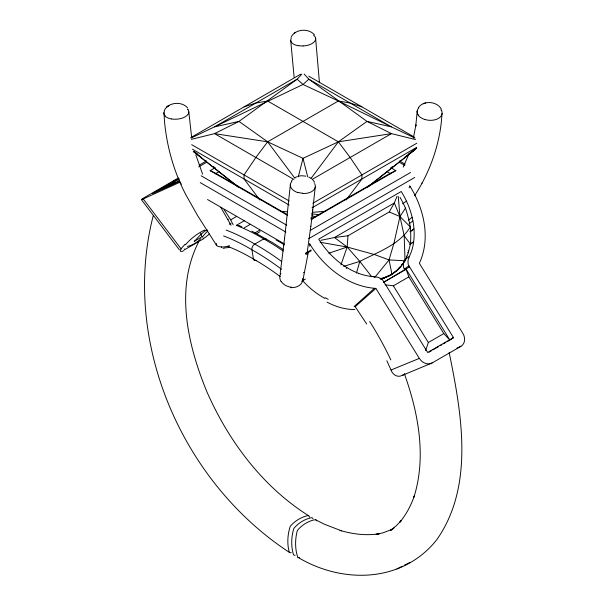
<?xml version="1.0" encoding="UTF-8"?>
<svg xmlns="http://www.w3.org/2000/svg" width="606" height="606" viewBox="0 0 606 606"><rect width="100%" height="100%" fill="white"/><g stroke="black" fill="none" stroke-linecap="round" stroke-linejoin="round"><path stroke-width="0.91" d="M216.645 245.528L197.526 215.456L185.845 194.746C174.028 172.127 166.961 147.175 164.537 121.806L163.961 112.724M381.916 278.798A55.646 45.359 54.4 0 0 383.613 278.313L390.309 275.359L397.036 270.518A44.147 27.785 -80.2 0 0 405.043 260.754A45.98 22.596 89.2 0 0 407.959 253.785L410.459 244.135L410.701 239.749A52.639 20.649 79.6 0 0 410.618 231.204L410.338 226.955A59.085 21.528 70.3 0 0 405.475 208.1A64.978 26.179 59.3 0 0 400.066 197.344M414.542 195.783C429.101 173.452 438.608 147.811 441.418 121.261L442.085 113.042A12.476 7.833 2.2 0 0 441.289 109.951M417.239 111.095L415.731 126.283L415.936 124.851L413.353 138.145M340.981 264.86L347.14 247.021L347.995 235.772L389.249 211.956L394.324 202.965L397.028 196.299M442.069 113.474L442.047 113.716A12.529 7.848 4.6 0 1 434.434 119.935A12.468 7.825 4.6 0 1 424.889 119.496M290.418 184.247L285.373 231.431M315.241 187.08L311.802 218.304M284.532 238.65L285.426 230.984M283.722 245.392L284.585 238.188M306.863 254.815L310.84 226.167M312.749 210.168L312.794 209.759M280.199 273.601L283.775 244.922M310.787 226.599L311.848 217.88M308.454 251.604L302.955 279.987L302.485 279.442M309.522 246.074L309.878 244.226L309.469 243.559M398.271 196.526L399.945 216.539L393.915 243.339L389.037 259.913L374.667 277.525M153.227 215.766C120.791 341.708 182.073 482.202 289.539 552.475M298.281 176.899L303 158.348L338.36 141.819L366.994 121.405L391.446 126.874L414.981 138.092M356.479 273.048L359.797 261.383C377.614 252.172 399.46 244.877 410.338 226.955L399.945 216.539L389.249 211.956M389.756 174.392L390.052 173.422L395.854 170.627L390.968 167.801M404.02 261.557L403.331 264.534L403.566 267.443A5.689 4.636 54.4 0 0 404.316 269.117L404.959 270.147M425.617 350.533L428.344 342.504L443.812 333.573L449.887 340.11L406.149 269.246L383.59 282.275M180.883 183.663L181.512 184.095M408.088 155.871L403.232 167.12M409.883 244.544L413.656 241.855A55.411 45.177 54.4 0 1 409.292 256.497L407.982 260.671L408.141 264.171A5.689 4.636 54.4 0 0 408.898 265.845L453.477 337.595L450.425 339.769M164.264 110.61C168.067 102.103 181.951 100.907 187.678 108.012M291.009 37.375C294.857 28.936 308.621 27.876 314.393 34.815M198.473 242.233C174.604 289.403 187.913 345.693 207.025 392.112C228.803 441.38 262.663 486.807 308.681 515.774M421.935 183.247L422.284 182.648M397.036 270.518L390.559 275.169L383.871 278.124A55.646 45.359 54.4 0 1 380.477 279.018M403.672 261.747L405.05 260.762L404.179 235.764L399.945 216.539L405.49 208.1M409.08 187.822L410.065 186.383L409.656 185.716M291.592 180.853L292.524 179.581M418.367 107.648C423.556 100.217 436.593 101.157 441.153 108.8M200.889 238.59C197.374 242.445 192.443 245.225 187.39 246.445M311.075 178.331L338.36 141.819L391.446 133.623L415.511 139.569M346.215 199.904L361.933 179.005L361.933 174.914L350.147 157.469L338.36 141.819L267.64 100.99L255.853 103.035L244.066 106.868M301.833 74.114L297.152 79.189L239.006 121.405L214.554 133.623L191.375 139.35M185.057 244.226L181.02 248.771L143.198 198.935A10.363 0.477 -28.1 0 1 145.039 197.2L173.884 180.55A10.363 0.477 -28.1 0 1 178.452 178.005M375.879 288.426L374.478 288.297L354.078 306.598L355.192 306.666L375.879 288.426L419.344 358.373A10.363 8.446 54.4 0 0 432.131 362.949L460.954 346.291A10.363 8.446 54.4 0 0 462.81 333.27L419.344 263.33C430.919 238.484 424.026 208.797 410.065 186.383M367.084 187.587L415.708 149.061L368.13 186.565M390.946 167.847L392.438 166.703M404.407 157.552L416.375 148.409M390.309 275.359L396.43 270.874A55.411 45.177 54.4 0 0 399.937 267.148M408.649 153.901L416.284 148.326M329.399 253.816L329.762 253.55A71.5 58.29 54.4 0 0 342.632 264.799L346.821 267.572L346.276 267.966M402.679 203.76L406.444 201.078A75.25 61.35 54.4 0 0 401.24 191.504L318.733 239.143A73.258 59.721 54.4 0 0 329.762 253.55M408.3 220.107L412.156 217.342A72.175 58.835 54.4 0 0 406.444 201.078M346.284 268.193L347.018 267.663A65.539 53.426 54.4 0 0 357.495 272.897L357.964 273.071M409.118 223.72L412.928 220.993L412.156 217.342M410.095 231.575L413.981 228.795A72.175 58.835 54.4 0 0 412.928 220.993M410.118 231.765L413.981 229A65.539 53.426 54.4 0 1 413.822 240.377L413.656 241.658L410.004 244.271M358.373 273.632L358.426 273.253M358.555 273.715L358.919 273.45A55.646 45.359 54.4 0 0 374.167 276.639L378.712 277.48L381.909 279.275A5.689 4.643 54.4 0 1 383.113 280.729L427.692 352.48L453.477 337.595L450.606 339.602M373.622 277.033L374.167 276.639M405.126 259.474L409.292 256.497M396.43 270.874L396.165 271.064A55.411 45.177 54.4 0 0 399.755 267.238M404.316 269.117L408.898 265.845M409.535 266.875L383.704 282.29M414.64 149.281L416.201 148.205M394.059 527.993L391.09 529.955L396.513 525.508L401.475 520.395L399.498 522.554C406.187 514.691 411.042 505.442 414.398 495.708L413.951 497.109C426.632 456.636 418.352 412.837 404.407 373.841M297.963 557.346C342.701 584.154 402.422 582.919 436.706 539.825C474.816 485.573 461.492 412.966 449.167 352.48M294.221 33.232L295.645 32.3M393.362 528.394L390.446 530.265L392.839 529.068L383.128 532.795L376.144 534.371L379.273 533.742C366.16 535.848 352.73 534.189 340.08 530.402L341.428 530.795L324.422 524.243L315.824 519.895M227.75 219.501L228.364 219.137M303.462 272.738L304.091 272.367M256.891 233.477L260.103 231.613M190.867 137.585L300.546 74.265M199.306 165.112L206.525 160.946M198.7 166.862L206.851 162.158M287.524 215.297L210.146 170.627L215.032 167.801M219.198 171.543L215.948 173.422L210.146 170.627M233.136 224.758L230.674 219.872L236.401 216.562M229.326 224.25L230.969 223.311M312.082 179.444L391.446 133.623L366.994 121.405L308.848 79.189L304.167 74.114M283.229 251.066A194.973 92.991 51.4 0 0 263.746 238.885A194.973 89.877 52.7 0 0 236.295 225.356L244.279 220.743M244.203 227.864L250.111 224.455M254.884 232.924L259.792 230.091M312.825 203.268L416.769 143.258M312.007 207.828L416.769 147.341M263.746 238.885L254.187 244.468A4.333 2.492 -60.3 0 0 252.619 246.384A3.833 2.182 -60.2 0 0 252.308 247.036A4.333 2.462 -60.2 0 0 251.816 249.111L253.444 259.042A177.869 84.423 51.2 0 1 280.192 276.563M311.136 218.986L390.052 173.422L386.802 171.543M311.143 219.531L395.854 170.627M310.333 230.371L410.557 172.505M308.712 238.658L414.724 177.452M305.447 253.24L311.158 249.945M305.447 254.096L311.166 250.793M301.629 281.245L305.394 279.071M385.007 284.737L393.355 285.82L408.823 276.889L406.149 269.246M428.934 352.2L431.358 350.806M432.964 349.874L438.608 346.617M440.221 345.693L441.827 344.761M443.44 343.829L445.857 342.435M447.47 341.504L449.084 340.572M404.816 373.993L402.46 375.356L432.116 362.933M396.915 568.951L402.49 566.163M404.513 565.133L410.103 562.338M294.993 177.581L297.364 176.588M191.019 138.092L303 84.461L308.848 79.189L391.446 126.874L338.36 100.99L303 84.461L297.152 79.189L214.554 126.874L239.006 121.405L267.64 141.819L303 158.348L307.719 176.899M320.18 242.256L347.14 247.021L374.493 254.55L389.037 259.913L391.938 274.185L383.893 277.949L390.559 275.169M179.361 179.118L162.188 188.845L179.255 180.899M457.015 348.094L460.954 346.291M178.868 178.475L152.523 193.609L179.55 181.323M143.198 198.935L180.543 181.959M419.344 358.373L391.037 370.024L386.833 360.721M205.176 230.757L207.305 229.932M328.8 253.255L347.14 247.021L359.797 261.383L371.766 276.79M425.677 102.906L423.193 103.709M343.647 266.413L359.797 261.383M407.679 252.755L408.353 252.573M320.938 240.317L334.451 237.529L347.995 235.772M291.289 552.702L290.039 552.695A5.227 2.932 -58.6 0 1 289.32 552.308C286.941 544.188 287.547 534.409 290.244 526.341C294.683 521.069 301.455 516.827 308.174 515.554A5.234 2.932 -58.6 0 1 308.893 515.941L309.621 517.198M298.864 176.096L301.69 175.732L305.833 176.157M236.295 225.356L239.461 225.599L241.824 226.939M312.302 212.32L325.331 211.342M295.205 555.263L294.266 555.21A5.227 3.022 -60 0 1 293.531 554.808C290.933 546.627 291.259 536.696 293.819 528.455C298.19 523.137 305.007 518.872 311.734 517.66A5.234 3.022 -60 0 1 312.476 518.069L313.022 518.819M299.447 557.649L298.5 557.581A5.227 3.106 -61.4 0 1 297.735 557.164C294.925 548.93 294.978 538.87 297.387 530.462C301.69 525.091 308.56 520.812 315.287 519.66A5.234 3.106 -61.4 0 1 316.052 520.077L316.627 520.842M302.75 193.488L303.901 193.519A12.529 7.848 4.7 0 0 314.34 189.269A12.468 7.802 4.7 0 0 314.832 184.118M389.037 259.913L405.05 260.762M291.751 287.403C296.751 288.108 303.462 284.403 302.75 278.525M280.669 211.342L287.183 211.835M374.478 288.297C347.23 285.949 323.937 266.731 309.878 244.226M311.401 213.873L319.794 214.721M311.969 215.751L315.552 216.842M361.933 106.868L350.147 103.035L338.36 100.99L267.64 141.819L255.853 157.469L244.066 174.914L244.066 179.005L259.785 199.904M308.931 177.134L311.181 178.361M328.27 299.349L325.172 297.72M251.838 231.083L272.829 242.801L283.01 249.377M308.727 76.151L414.315 137.115M399.475 160.946L405.088 164.181M399.149 162.158L404.853 165.453M293.918 179.444L214.554 133.623L267.64 141.819L294.925 178.331M191.685 144.675L289.085 200.904M192.503 149.227L289.085 204.995M287.539 214.759L215.948 173.422L216.244 174.392M201.147 175.801L286.706 225.197M200.245 182.633L285.873 232.068M207.517 199.533L284.229 243.817M276.063 239.946L284.222 244.665M310.802 217.948L312.363 218.933M194.299 151.674L197.351 153.901M347.14 247.021L334.451 237.529L394.324 202.965L399.945 216.539M193.367 151.265L201.593 157.552M213.562 166.703L215.054 167.847M193.306 151.424L237.87 186.565M193.973 151.985L238.915 187.587M312.484 179.399L314.453 181.982M184.133 248.869L184.716 249.642L203.54 238.772L203.101 237.916M141.622 199.912L179.429 249.899M404.179 235.764L410.459 244.135M355.192 306.666L366.698 324.013M224.076 209.57L230.674 219.872M408.823 276.889L443.812 333.573M393.355 285.82L428.344 342.504M220.842 207.434L231.053 225.265M173.884 180.55L174.589 181.936M200.571 233.212L201.95 236.658A19.483 3.447 -37.3 0 1 194.125 241.18M202.639 174.233L195.799 154.825M191.557 136.517L188.814 111.966A12.453 6.53 -4.9 0 0 187.913 109.481M315.597 38.178L319.46 82.719M290.744 40.708L294.13 77.363M354.896 309.53A50.669 38.792 35.7 0 1 327.051 302.099M402.513 263.625A55.411 45.177 54.4 0 1 401.528 265.08M324.816 298.364A50.556 30.133 29 0 1 317.968 294.145A50.813 28.187 29.3 0 1 303.053 281.048M402.407 375.228A10.711 8.408 86.3 0 1 390.991 370.054M369.705 321.513A175.134 88.006 60 0 1 390.825 359.903M385.386 277.26A44.147 34.11 -68.4 0 1 380.174 278.601M383.901 277.957A42.814 23.505 11.3 0 1 380.462 278.843M402.399 264.019A42.814 30.08 -2 0 1 397.188 270.291M408.255 250.589A47.548 39.882 -10.2 0 1 408.156 251.013M406.558 255.997A46.147 38.716 -10.2 0 1 406.353 256.49M405.24 258.913A46.147 38.716 -10.2 0 1 404.997 259.391M202.29 237.113A176.27 101.611 61.5 0 1 207.684 231.03M194.473 241.605A176.27 101.763 59.9 0 1 205.267 230.712M209.373 234.014A10.711 1.492 -40 0 1 203.874 238.34M183.974 250.589A10.711 2.394 -39.3 0 1 181.376 248.581M185.489 244.733A175.134 100.785 53.8 0 1 204.707 230.03M255.99 260.353A4.09 2.356 -61.4 0 1 253.497 259.004M227.833 246.445A177.869 81.522 52.6 0 1 253.452 259.057M263.746 238.946A4.09 2.348 -60 0 1 266.549 239.665M281.313 261.269A194.541 92.786 51.4 0 0 254.762 244.082A194.541 89.68 52.7 0 0 226.129 230.091M281.517 269.276A190.186 90.271 51.2 0 0 251.869 249.755A190.186 87.166 52.6 0 0 223.553 235.923M303.091 45.889A12.453 6.408 -4.1 0 1 298.372 45.647M303.083 45.995A12.506 6.552 -4.2 0 0 314.665 41.375A12.476 6.545 -4.3 0 0 314.855 36.496M298.319 45.738A12.506 6.552 -4.2 0 1 291.615 42.534A12.476 6.545 -4.3 0 1 291.236 38.284M313.59 35.254A12.506 6.552 -4.2 0 1 314.484 36.042M291.865 181.399A12.506 7.833 4.6 0 0 291.334 182.065A12.476 7.802 4.7 0 0 291.281 188.049A12.529 7.848 4.7 0 0 297.97 192.64M314.135 182.921A12.506 7.833 4.6 0 1 314.378 183.285M302.75 193.185A12.476 7.484 4.6 0 1 298.129 192.397M281.04 281.434A11.665 8.855 13.3 0 1 280.904 273.488M281.146 281.396A11.544 8.817 17.8 0 0 291.698 287.289A4.106 0.757 -86.1 0 1 290.941 287.282M188.814 111.966A12.506 6.552 -4.2 0 1 181.156 118.458A12.476 6.514 -4.2 0 1 171.642 118.958M171.559 118.981A12.506 6.552 -4.2 0 1 164.817 115.814M163.9 112.731A12.506 6.552 -4.2 0 1 164.476 111.239M187.595 109.231A12.506 6.552 -4.2 0 1 187.845 109.512M165.074 115.746A12.476 6.53 -2 0 1 163.915 113.33M229.522 245.688A11.665 5.007 -16.3 0 1 221.569 247.043M221.72 246.9A11.544 4.424 -16.9 0 1 216.312 243.915M216.69 244.271A4.106 3.674 14.4 0 1 216.463 243.87M224.091 248.331A7.302 2.621 -13.1 0 1 223.122 248.248M221.379 247.672A7.302 2.621 -13.1 0 1 221.266 247.589M229.644 247.233A7.969 2.833 -10.7 0 1 224.599 247.869M418.208 114.913A12.453 7.78 5.4 0 1 417.193 111.868M424.783 119.48A12.529 7.848 4.6 0 1 418.034 114.898M417.079 111.845A12.529 7.848 4.6 0 1 418.852 107.883M440.88 109.633A12.529 7.848 4.6 0 1 441.13 109.997M167.468 106.436L166.824 106.876L168.877 105.489L167.468 106.436"/></g></svg>
